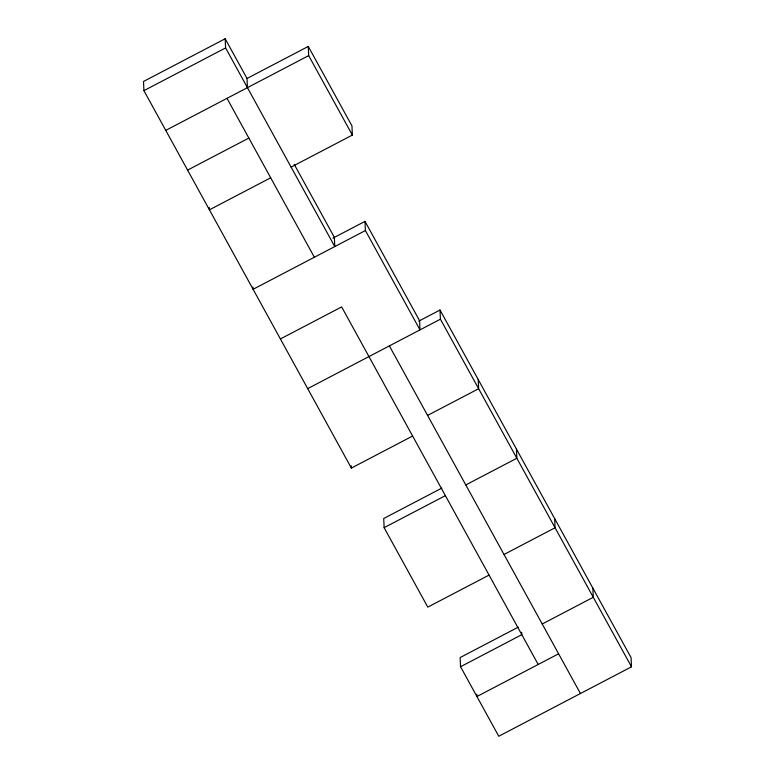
<?xml version="1.0" encoding="UTF-8"?>
<svg xmlns="http://www.w3.org/2000/svg" width="775" height="775" viewBox="0 0 775 775"><rect width="100%" height="100%" fill="white"/><g stroke="black" fill="none" stroke-linecap="round" stroke-linejoin="round"><path stroke-width="1.16" d="M247.428 87.653L247.022 78.478L225.186 38.75L143.511 81.472L143.917 90.646L351.366 468.081L412.62 436.034M143.917 90.646L225.593 47.924L225.186 38.75M247.022 78.478L308.276 46.432L351.957 125.899L352.354 135.073L291.1 167.109M165.753 130.384L308.683 55.616L308.276 46.432M187.589 170.112L248.843 138.066M270.678 177.795L209.424 209.841L209.328 207.545M332.911 238.157L364.996 221.379L419.595 320.695L419.992 329.869L365.403 230.553L364.996 221.379M365.403 230.553L253.096 289.298L252.999 287.002M280.395 338.956L341.649 306.91L538.189 664.475M418.742 321.141L440.016 310.019L631.083 657.646L631.489 666.82L498.771 736.25L460.553 666.723L460.147 657.549L518.233 627.159M307.694 388.624L440.413 319.193L440.016 310.019M427.577 415.419L478.63 388.721L478.223 379.547M441.808 488.114L383.722 518.494L384.119 527.668L427.8 607.125L489.054 575.089M384.119 527.668L445.373 495.632M465.794 484.947L516.838 458.248L516.441 449.064M504.012 554.474L555.055 527.775L554.658 518.591M460.553 666.723L521.808 634.677L521.711 632.39M542.229 624.001L593.272 597.292L592.875 588.118M558.601 653.8L476.925 696.522L476.828 694.226M308.683 55.616L352.354 135.073M440.413 319.193L631.489 666.82M294.19 164.29L334.374 237.392L334.771 246.576L225.593 47.924M389.37 345.892L580.436 693.528M227.007 98.338L314.359 257.252M351.269 465.785L351.366 468.081"/></g></svg>
